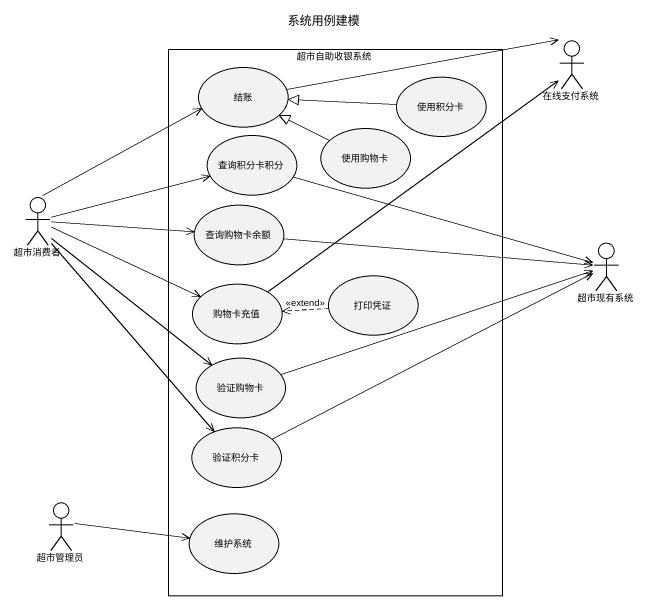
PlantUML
@startuml
title 系统用例建模
rectangle 超市自助收银系统 {
  usecase 结账
  usecase 使用积分卡
  usecase 使用购物卡
  usecase 查询积分卡积分
  usecase 查询购物卡余额
  usecase 打印凭证
  usecase 购物卡充值
  usecase 验证购物卡
  usecase 验证积分卡
  usecase 维护系统
}
actor 在线支付系统
actor 超市消费者
actor 超市现有系统
actor 超市管理员
结账 -right-> 在线支付系统
使用积分卡 -left-|> 结账
使用购物卡 -left-|> 结账
查询积分卡积分 -right-> 超市现有系统
超市消费者 -up-> 结账
超市消费者 -right-> 查询积分卡积分
超市消费者 -right-> 查询购物卡余额
超市消费者 -right-> 购物卡充值
超市消费者 --> 验证购物卡
超市消费者 --> 验证积分卡
查询购物卡余额 -right-> 超市现有系统
打印凭证 .left.> 购物卡充值 : <<extend>>
购物卡充值 -up-> 在线支付系统
验证购物卡 -right-> 超市现有系统
验证积分卡 -right-> 超市现有系统
超市管理员 -right-> 维护系统
@enduml
